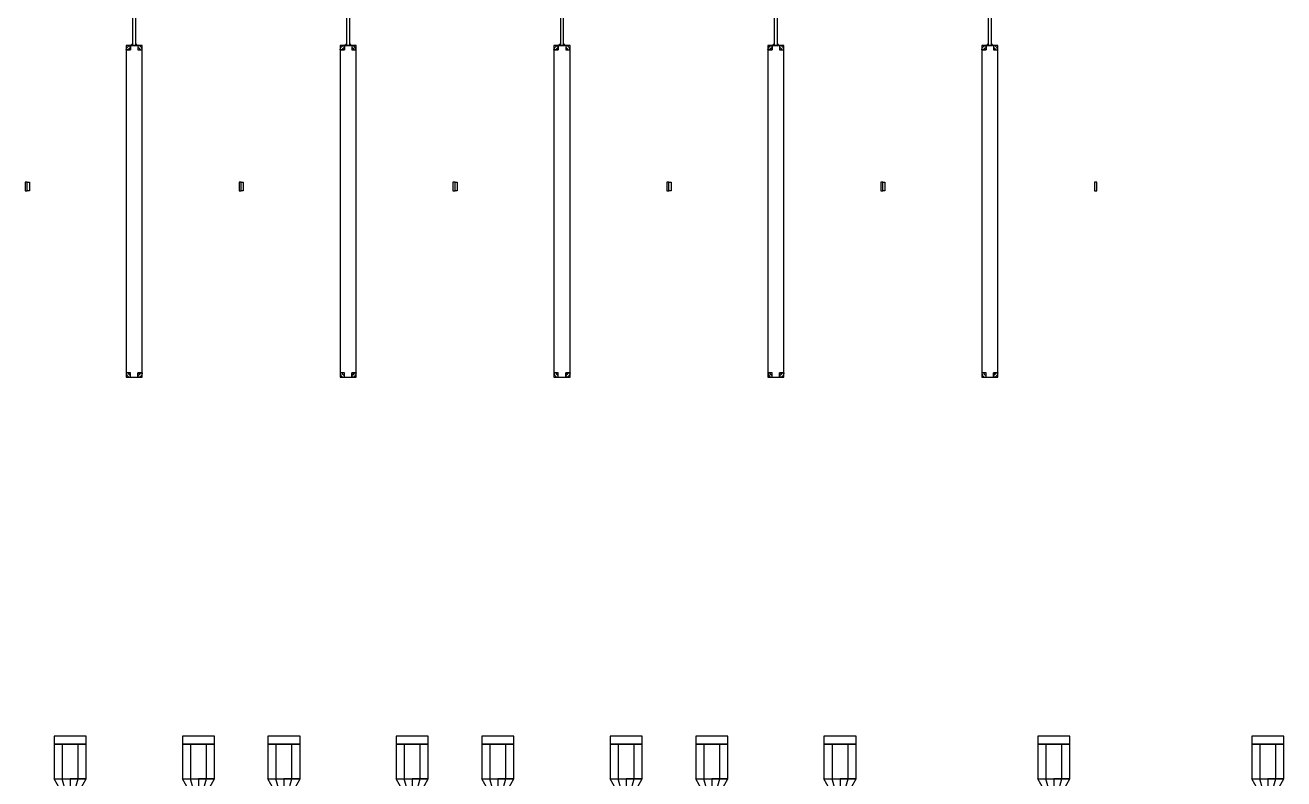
# Model space of a CAD drawing. Extents: x -19750 to 3750, y -13175 to 15275.
# Drawn here: x -8020 to 3750, y 1050 to 8097 of the extents above; entities that cross this region are included whole.
import ezdxf

# ---------------------------------------------------------------- set-up
doc = ezdxf.new("R2010")
doc.units = 0
doc.layers.add('GAP', color=1, linetype='continuous')
doc.layers.add('PIN', color=3, linetype='continuous')

# ---------------------------------------------------------------- blocks, each defined once
blk = doc.blocks.new('Q5')
at = {"layer": 'GAP'}
blk.add_lwpolyline([(1800, 19522.5), (1800, 19602.5), (1780, 19602.5), (1780, 19522.5), (1800, 19522.5)], dxfattribs=at)
blk = doc.blocks.new('Q5GAP')
for points in [[(3250, 14425), (3250, 14350), (3550, 14350), (3550, 14425), (3250, 14425)], [(3250, 14425), (3250, 14350), (3550, 14350), (3550, 14425), (3250, 14425)], [(3250, 14350), (3250, 14025), (3550, 14025), (3550, 14350), (3250, 14350)], [(3250, 14350), (3250, 14025), (3550, 14025), (3550, 14350), (3250, 14350)], [(3400, 14025), (3400, 13775), (3390, 13775), (3250, 14025), (3400, 14025)], [(3400, 14025), (3400, 13775), (3390, 13775), (3250, 14025), (3400, 14025)], [(3400, 14025), (3400, 13775), (3410, 13775), (3550, 14025), (3400, 14025)], [(3400, 14025), (3400, 13775), (3410, 13775), (3550, 14025), (3400, 14025)]]:
    blk.add_lwpolyline(points)
blk = doc.blocks.new('Q5PIN')
for points in [[(3325, 14350), (3325, 14025), (3475, 14025), (3475, 14350), (3325, 14350)], [(3325, 14350), (3325, 14025), (3475, 14025), (3475, 14350), (3325, 14350)], [(3400, 14025), (3400, 13775), (3395, 13775), (3325, 14025), (3400, 14025)], [(3400, 14025), (3400, 13775), (3395, 13775), (3325, 14025), (3400, 14025)], [(3400, 14025), (3400, 13775), (3405, 13775), (3475, 14025), (3400, 14025)], [(3400, 14025), (3400, 13775), (3405, 13775), (3475, 14025), (3400, 14025)]]:
    blk.add_lwpolyline(points)
blk = doc.blocks.new('Q6')
at = {"layer": 'GAP'}
for points in [[(-200, 19522.5), (-200, 19602.5), (-180, 19602.5), (-180, 19522.5), (-200, 19522.5)], [(1800, 19522.5), (1800, 19602.5), (1780, 19602.5), (1780, 19522.5), (1800, 19522.5)]]:
    blk.add_lwpolyline(points, dxfattribs=at)
blk = doc.blocks.new('Q6GAP')
for points in [[(785, 21230), (785, 20880), (815, 20880), (815, 21230), (785, 21230)], [(725, 20880), (725, 17780), (875, 17780), (875, 20880), (725, 20880)], [(725, 20880), (725, 20840), (765, 20840), (765, 20880), (725, 20880)], [(725, 20840), (730, 20860), (745, 20875), (765, 20880), (765, 20860), (755, 20857), (748, 20850), (745, 20840), (725, 20840)], [(745, 20840), (748, 20850), (755, 20857), (765, 20860), (765, 20840), (765, 20840), (765, 20840), (765, 20840), (745, 20840)], [(785, 20880), (785, 20890), (775, 20890), (775, 20880), (785, 20880)], [(785, 20890), (784, 20885), (780, 20881), (775, 20880), (775, 20885), (777, 20886), (779, 20888), (780, 20890), (785, 20890)], [(780, 20890), (779, 20888), (777, 20886), (775, 20885), (775, 20890), (775, 20890), (775, 20890), (775, 20890), (780, 20890)], [(825, 20880), (825, 20890), (815, 20890), (815, 20880), (825, 20880)], [(815, 20890), (816, 20885), (820, 20881), (825, 20880), (825, 20885), (822, 20886), (821, 20888), (820, 20890), (815, 20890)], [(820, 20890), (821, 20888), (822, 20886), (825, 20885), (825, 20890), (825, 20890), (825, 20890), (825, 20890), (820, 20890)], [(835, 20880), (835, 20840), (875, 20840), (875, 20880), (835, 20880)], [(875, 20840), (870, 20860), (855, 20875), (835, 20880), (835, 20860), (845, 20857), (852, 20850), (855, 20840), (875, 20840)], [(855, 20840), (852, 20850), (845, 20857), (835, 20860), (835, 20840), (835, 20840), (835, 20840), (835, 20840), (855, 20840)], [(765, 17780), (765, 17820), (725, 17820), (725, 17780), (765, 17780)], [(725, 17820), (730, 17800), (745, 17785), (765, 17780), (765, 17800), (755, 17803), (748, 17810), (745, 17820), (725, 17820)], [(745, 17820), (748, 17810), (755, 17803), (765, 17800), (765, 17820), (765, 17820), (765, 17820), (765, 17820), (745, 17820)], [(875, 17780), (875, 17820), (835, 17820), (835, 17780), (875, 17780)], [(875, 17820), (870, 17800), (855, 17785), (835, 17780), (835, 17800), (845, 17803), (852, 17810), (855, 17820), (875, 17820)], [(855, 17820), (852, 17810), (845, 17803), (835, 17800), (835, 17820), (835, 17820), (835, 17820), (835, 17820), (855, 17820)], [(3250, 14425), (3250, 14350), (3550, 14350), (3550, 14425), (3250, 14425)], [(3250, 14425), (3250, 14350), (3550, 14350), (3550, 14425), (3250, 14425)], [(3250, 14350), (3250, 14025), (3550, 14025), (3550, 14350), (3250, 14350)], [(3250, 14350), (3250, 14025), (3550, 14025), (3550, 14350), (3250, 14350)], [(3400, 14025), (3400, 13775), (3390, 13775), (3250, 14025), (3400, 14025)], [(3400, 14025), (3400, 13775), (3390, 13775), (3250, 14025), (3400, 14025)], [(3400, 14025), (3400, 13775), (3410, 13775), (3550, 14025), (3400, 14025)], [(3400, 14025), (3400, 13775), (3410, 13775), (3550, 14025), (3400, 14025)]]:
    blk.add_lwpolyline(points)
blk = doc.blocks.new('Q6PIN')
for points in [[(745, 20840), (748, 20850), (755, 20857), (765, 20860), (765, 20860), (755, 20857), (748, 20850), (745, 20840), (745, 20840)], [(745, 20840), (748, 20850), (755, 20857), (765, 20860), (765, 20860), (755, 20857), (748, 20850), (745, 20840), (745, 20840)], [(780, 20890), (779, 20888), (777, 20886), (775, 20885), (775, 20885), (777, 20886), (779, 20888), (780, 20890), (780, 20890)], [(780, 20890), (779, 20888), (777, 20886), (775, 20885), (775, 20885), (777, 20886), (779, 20888), (780, 20890), (780, 20890)], [(820, 20890), (821, 20888), (822, 20886), (825, 20885), (825, 20885), (822, 20886), (821, 20888), (820, 20890), (820, 20890)], [(820, 20890), (821, 20888), (822, 20886), (825, 20885), (825, 20885), (822, 20886), (821, 20888), (820, 20890), (820, 20890)], [(855, 20840), (852, 20850), (845, 20857), (835, 20860), (835, 20860), (845, 20857), (852, 20850), (855, 20840), (855, 20840)], [(855, 20840), (852, 20850), (845, 20857), (835, 20860), (835, 20860), (845, 20857), (852, 20850), (855, 20840), (855, 20840)], [(745, 17820), (748, 17810), (755, 17803), (765, 17800), (765, 17800), (755, 17803), (748, 17810), (745, 17820), (745, 17820)], [(745, 17820), (748, 17810), (755, 17803), (765, 17800), (765, 17800), (755, 17803), (748, 17810), (745, 17820), (745, 17820)], [(855, 17820), (852, 17810), (845, 17803), (835, 17800), (835, 17800), (845, 17803), (852, 17810), (855, 17820), (855, 17820)], [(855, 17820), (852, 17810), (845, 17803), (835, 17800), (835, 17800), (845, 17803), (852, 17810), (855, 17820), (855, 17820)], [(3325, 14350), (3325, 14025), (3475, 14025), (3475, 14350), (3325, 14350)], [(3325, 14350), (3325, 14025), (3475, 14025), (3475, 14350), (3325, 14350)], [(3400, 14025), (3400, 13775), (3395, 13775), (3325, 14025), (3400, 14025)], [(3400, 14025), (3400, 13775), (3395, 13775), (3325, 14025), (3400, 14025)], [(3400, 14025), (3400, 13775), (3405, 13775), (3475, 14025), (3400, 14025)], [(3400, 14025), (3400, 13775), (3405, 13775), (3475, 14025), (3400, 14025)]]:
    blk.add_lwpolyline(points)
blk = doc.blocks.new('Q7')
at = {"layer": 'GAP'}
for points in [[(-200, 19522.5), (-200, 19602.5), (-180, 19602.5), (-180, 19522.5), (-200, 19522.5)], [(1800, 19522.5), (1800, 19602.5), (1780, 19602.5), (1780, 19522.5), (1800, 19522.5)]]:
    blk.add_lwpolyline(points, dxfattribs=at)
blk = doc.blocks.new('Q7GAP')
for points in [[(785, 21230), (785, 20880), (815, 20880), (815, 21230), (785, 21230)], [(725, 20880), (725, 17780), (875, 17780), (875, 20880), (725, 20880)], [(725, 20880), (725, 20840), (765, 20840), (765, 20880), (725, 20880)], [(725, 20840), (730, 20860), (745, 20875), (765, 20880), (765, 20860), (755, 20857), (748, 20850), (745, 20840), (725, 20840)], [(745, 20840), (748, 20850), (755, 20857), (765, 20860), (765, 20840), (765, 20840), (765, 20840), (765, 20840), (745, 20840)], [(785, 20880), (785, 20890), (775, 20890), (775, 20880), (785, 20880)], [(785, 20890), (784, 20885), (780, 20881), (775, 20880), (775, 20885), (777, 20886), (779, 20888), (780, 20890), (785, 20890)], [(780, 20890), (779, 20888), (777, 20886), (775, 20885), (775, 20890), (775, 20890), (775, 20890), (775, 20890), (780, 20890)], [(825, 20880), (825, 20890), (815, 20890), (815, 20880), (825, 20880)], [(815, 20890), (816, 20885), (820, 20881), (825, 20880), (825, 20885), (822, 20886), (821, 20888), (820, 20890), (815, 20890)], [(820, 20890), (821, 20888), (822, 20886), (825, 20885), (825, 20890), (825, 20890), (825, 20890), (825, 20890), (820, 20890)], [(835, 20880), (835, 20840), (875, 20840), (875, 20880), (835, 20880)], [(875, 20840), (870, 20860), (855, 20875), (835, 20880), (835, 20860), (845, 20857), (852, 20850), (855, 20840), (875, 20840)], [(855, 20840), (852, 20850), (845, 20857), (835, 20860), (835, 20840), (835, 20840), (835, 20840), (835, 20840), (855, 20840)], [(765, 17780), (765, 17820), (725, 17820), (725, 17780), (765, 17780)], [(725, 17820), (730, 17800), (745, 17785), (765, 17780), (765, 17800), (755, 17803), (748, 17810), (745, 17820), (725, 17820)], [(745, 17820), (748, 17810), (755, 17803), (765, 17800), (765, 17820), (765, 17820), (765, 17820), (765, 17820), (745, 17820)], [(875, 17780), (875, 17820), (835, 17820), (835, 17780), (875, 17780)], [(875, 17820), (870, 17800), (855, 17785), (835, 17780), (835, 17800), (845, 17803), (852, 17810), (855, 17820), (875, 17820)], [(855, 17820), (852, 17810), (845, 17803), (835, 17800), (835, 17820), (835, 17820), (835, 17820), (835, 17820), (855, 17820)], [(-1950, 14425), (-1950, 14350), (-1650, 14350), (-1650, 14425), (-1950, 14425)], [(-1950, 14425), (-1950, 14350), (-1650, 14350), (-1650, 14425), (-1950, 14425)], [(3250, 14425), (3250, 14350), (3550, 14350), (3550, 14425), (3250, 14425)], [(3250, 14425), (3250, 14350), (3550, 14350), (3550, 14425), (3250, 14425)], [(-1950, 14350), (-1950, 14025), (-1650, 14025), (-1650, 14350), (-1950, 14350)], [(-1950, 14350), (-1950, 14025), (-1650, 14025), (-1650, 14350), (-1950, 14350)], [(3250, 14350), (3250, 14025), (3550, 14025), (3550, 14350), (3250, 14350)], [(3250, 14350), (3250, 14025), (3550, 14025), (3550, 14350), (3250, 14350)], [(-1800, 14025), (-1800, 13775), (-1810, 13775), (-1950, 14025), (-1800, 14025)], [(-1800, 14025), (-1800, 13775), (-1810, 13775), (-1950, 14025), (-1800, 14025)], [(-1800, 14025), (-1800, 13775), (-1790, 13775), (-1650, 14025), (-1800, 14025)], [(-1800, 14025), (-1800, 13775), (-1790, 13775), (-1650, 14025), (-1800, 14025)], [(3400, 14025), (3400, 13775), (3390, 13775), (3250, 14025), (3400, 14025)], [(3400, 14025), (3400, 13775), (3390, 13775), (3250, 14025), (3400, 14025)], [(3400, 14025), (3400, 13775), (3410, 13775), (3550, 14025), (3400, 14025)], [(3400, 14025), (3400, 13775), (3410, 13775), (3550, 14025), (3400, 14025)]]:
    blk.add_lwpolyline(points)
blk = doc.blocks.new('Q7PIN')
for points in [[(745, 20840), (748, 20850), (755, 20857), (765, 20860), (765, 20860), (755, 20857), (748, 20850), (745, 20840), (745, 20840)], [(745, 20840), (748, 20850), (755, 20857), (765, 20860), (765, 20860), (755, 20857), (748, 20850), (745, 20840), (745, 20840)], [(780, 20890), (779, 20888), (777, 20886), (775, 20885), (775, 20885), (777, 20886), (779, 20888), (780, 20890), (780, 20890)], [(780, 20890), (779, 20888), (777, 20886), (775, 20885), (775, 20885), (777, 20886), (779, 20888), (780, 20890), (780, 20890)], [(820, 20890), (821, 20888), (822, 20886), (825, 20885), (825, 20885), (822, 20886), (821, 20888), (820, 20890), (820, 20890)], [(820, 20890), (821, 20888), (822, 20886), (825, 20885), (825, 20885), (822, 20886), (821, 20888), (820, 20890), (820, 20890)], [(855, 20840), (852, 20850), (845, 20857), (835, 20860), (835, 20860), (845, 20857), (852, 20850), (855, 20840), (855, 20840)], [(855, 20840), (852, 20850), (845, 20857), (835, 20860), (835, 20860), (845, 20857), (852, 20850), (855, 20840), (855, 20840)], [(745, 17820), (748, 17810), (755, 17803), (765, 17800), (765, 17800), (755, 17803), (748, 17810), (745, 17820), (745, 17820)], [(745, 17820), (748, 17810), (755, 17803), (765, 17800), (765, 17800), (755, 17803), (748, 17810), (745, 17820), (745, 17820)], [(855, 17820), (852, 17810), (845, 17803), (835, 17800), (835, 17800), (845, 17803), (852, 17810), (855, 17820), (855, 17820)], [(855, 17820), (852, 17810), (845, 17803), (835, 17800), (835, 17800), (845, 17803), (852, 17810), (855, 17820), (855, 17820)], [(-1875, 14350), (-1875, 14025), (-1725, 14025), (-1725, 14350), (-1875, 14350)], [(-1875, 14350), (-1875, 14025), (-1725, 14025), (-1725, 14350), (-1875, 14350)], [(3325, 14350), (3325, 14025), (3475, 14025), (3475, 14350), (3325, 14350)], [(3325, 14350), (3325, 14025), (3475, 14025), (3475, 14350), (3325, 14350)], [(-1800, 14025), (-1800, 13775), (-1805, 13775), (-1875, 14025), (-1800, 14025)], [(-1800, 14025), (-1800, 13775), (-1805, 13775), (-1875, 14025), (-1800, 14025)], [(-1800, 14025), (-1800, 13775), (-1795, 13775), (-1725, 14025), (-1800, 14025)], [(-1800, 14025), (-1800, 13775), (-1795, 13775), (-1725, 14025), (-1800, 14025)], [(3400, 14025), (3400, 13775), (3395, 13775), (3325, 14025), (3400, 14025)], [(3400, 14025), (3400, 13775), (3395, 13775), (3325, 14025), (3400, 14025)], [(3400, 14025), (3400, 13775), (3405, 13775), (3475, 14025), (3400, 14025)], [(3400, 14025), (3400, 13775), (3405, 13775), (3475, 14025), (3400, 14025)]]:
    blk.add_lwpolyline(points)
blk = doc.blocks.new('Q8')
at = {"layer": 'GAP'}
for points in [[(-200, 19522.5), (-200, 19602.5), (-180, 19602.5), (-180, 19522.5), (-200, 19522.5)], [(1800, 19522.5), (1800, 19602.5), (1780, 19602.5), (1780, 19522.5), (1800, 19522.5)]]:
    blk.add_lwpolyline(points, dxfattribs=at)
blk = doc.blocks.new('Q8GAP')
for points in [[(785, 21230), (785, 20880), (815, 20880), (815, 21230), (785, 21230)], [(725, 20880), (725, 17780), (875, 17780), (875, 20880), (725, 20880)], [(725, 20880), (725, 20840), (765, 20840), (765, 20880), (725, 20880)], [(725, 20840), (730, 20860), (745, 20875), (765, 20880), (765, 20860), (755, 20857), (748, 20850), (745, 20840), (725, 20840)], [(745, 20840), (748, 20850), (755, 20857), (765, 20860), (765, 20840), (765, 20840), (765, 20840), (765, 20840), (745, 20840)], [(785, 20880), (785, 20890), (775, 20890), (775, 20880), (785, 20880)], [(785, 20890), (784, 20885), (780, 20881), (775, 20880), (775, 20885), (777, 20886), (779, 20888), (780, 20890), (785, 20890)], [(780, 20890), (779, 20888), (777, 20886), (775, 20885), (775, 20890), (775, 20890), (775, 20890), (775, 20890), (780, 20890)], [(825, 20880), (825, 20890), (815, 20890), (815, 20880), (825, 20880)], [(815, 20890), (816, 20885), (820, 20881), (825, 20880), (825, 20885), (822, 20886), (821, 20888), (820, 20890), (815, 20890)], [(820, 20890), (821, 20888), (822, 20886), (825, 20885), (825, 20890), (825, 20890), (825, 20890), (825, 20890), (820, 20890)], [(835, 20880), (835, 20840), (875, 20840), (875, 20880), (835, 20880)], [(875, 20840), (870, 20860), (855, 20875), (835, 20880), (835, 20860), (845, 20857), (852, 20850), (855, 20840), (875, 20840)], [(855, 20840), (852, 20850), (845, 20857), (835, 20860), (835, 20840), (835, 20840), (835, 20840), (835, 20840), (855, 20840)], [(765, 17780), (765, 17820), (725, 17820), (725, 17780), (765, 17780)], [(725, 17820), (730, 17800), (745, 17785), (765, 17780), (765, 17800), (755, 17803), (748, 17810), (745, 17820), (725, 17820)], [(745, 17820), (748, 17810), (755, 17803), (765, 17800), (765, 17820), (765, 17820), (765, 17820), (765, 17820), (745, 17820)], [(875, 17780), (875, 17820), (835, 17820), (835, 17780), (875, 17780)], [(875, 17820), (870, 17800), (855, 17785), (835, 17780), (835, 17800), (845, 17803), (852, 17810), (855, 17820), (875, 17820)], [(855, 17820), (852, 17810), (845, 17803), (835, 17800), (835, 17820), (835, 17820), (835, 17820), (835, 17820), (855, 17820)], [(-1950, 14425), (-1950, 14350), (-1650, 14350), (-1650, 14425), (-1950, 14425)], [(-1950, 14425), (-1950, 14350), (-1650, 14350), (-1650, 14425), (-1950, 14425)], [(3250, 14425), (3250, 14350), (3550, 14350), (3550, 14425), (3250, 14425)], [(3250, 14425), (3250, 14350), (3550, 14350), (3550, 14425), (3250, 14425)], [(-1950, 14350), (-1950, 14025), (-1650, 14025), (-1650, 14350), (-1950, 14350)], [(-1950, 14350), (-1950, 14025), (-1650, 14025), (-1650, 14350), (-1950, 14350)], [(3250, 14350), (3250, 14025), (3550, 14025), (3550, 14350), (3250, 14350)], [(3250, 14350), (3250, 14025), (3550, 14025), (3550, 14350), (3250, 14350)], [(-1800, 14025), (-1800, 13775), (-1810, 13775), (-1950, 14025), (-1800, 14025)], [(-1800, 14025), (-1800, 13775), (-1810, 13775), (-1950, 14025), (-1800, 14025)], [(-1800, 14025), (-1800, 13775), (-1790, 13775), (-1650, 14025), (-1800, 14025)], [(-1800, 14025), (-1800, 13775), (-1790, 13775), (-1650, 14025), (-1800, 14025)], [(3400, 14025), (3400, 13775), (3390, 13775), (3250, 14025), (3400, 14025)], [(3400, 14025), (3400, 13775), (3390, 13775), (3250, 14025), (3400, 14025)], [(3400, 14025), (3400, 13775), (3410, 13775), (3550, 14025), (3400, 14025)], [(3400, 14025), (3400, 13775), (3410, 13775), (3550, 14025), (3400, 14025)]]:
    blk.add_lwpolyline(points)
blk = doc.blocks.new('Q8PIN')
for points in [[(745, 20840), (748, 20850), (755, 20857), (765, 20860), (765, 20860), (755, 20857), (748, 20850), (745, 20840), (745, 20840)], [(745, 20840), (748, 20850), (755, 20857), (765, 20860), (765, 20860), (755, 20857), (748, 20850), (745, 20840), (745, 20840)], [(780, 20890), (779, 20888), (777, 20886), (775, 20885), (775, 20885), (777, 20886), (779, 20888), (780, 20890), (780, 20890)], [(780, 20890), (779, 20888), (777, 20886), (775, 20885), (775, 20885), (777, 20886), (779, 20888), (780, 20890), (780, 20890)], [(820, 20890), (821, 20888), (822, 20886), (825, 20885), (825, 20885), (822, 20886), (821, 20888), (820, 20890), (820, 20890)], [(820, 20890), (821, 20888), (822, 20886), (825, 20885), (825, 20885), (822, 20886), (821, 20888), (820, 20890), (820, 20890)], [(855, 20840), (852, 20850), (845, 20857), (835, 20860), (835, 20860), (845, 20857), (852, 20850), (855, 20840), (855, 20840)], [(855, 20840), (852, 20850), (845, 20857), (835, 20860), (835, 20860), (845, 20857), (852, 20850), (855, 20840), (855, 20840)], [(745, 17820), (748, 17810), (755, 17803), (765, 17800), (765, 17800), (755, 17803), (748, 17810), (745, 17820), (745, 17820)], [(745, 17820), (748, 17810), (755, 17803), (765, 17800), (765, 17800), (755, 17803), (748, 17810), (745, 17820), (745, 17820)], [(855, 17820), (852, 17810), (845, 17803), (835, 17800), (835, 17800), (845, 17803), (852, 17810), (855, 17820), (855, 17820)], [(855, 17820), (852, 17810), (845, 17803), (835, 17800), (835, 17800), (845, 17803), (852, 17810), (855, 17820), (855, 17820)], [(-1875, 14350), (-1875, 14025), (-1725, 14025), (-1725, 14350), (-1875, 14350)], [(-1875, 14350), (-1875, 14025), (-1725, 14025), (-1725, 14350), (-1875, 14350)], [(3325, 14350), (3325, 14025), (3475, 14025), (3475, 14350), (3325, 14350)], [(3325, 14350), (3325, 14025), (3475, 14025), (3475, 14350), (3325, 14350)], [(-1800, 14025), (-1800, 13775), (-1805, 13775), (-1875, 14025), (-1800, 14025)], [(-1800, 14025), (-1800, 13775), (-1805, 13775), (-1875, 14025), (-1800, 14025)], [(-1800, 14025), (-1800, 13775), (-1795, 13775), (-1725, 14025), (-1800, 14025)], [(-1800, 14025), (-1800, 13775), (-1795, 13775), (-1725, 14025), (-1800, 14025)], [(3400, 14025), (3400, 13775), (3395, 13775), (3325, 14025), (3400, 14025)], [(3400, 14025), (3400, 13775), (3395, 13775), (3325, 14025), (3400, 14025)], [(3400, 14025), (3400, 13775), (3405, 13775), (3475, 14025), (3400, 14025)], [(3400, 14025), (3400, 13775), (3405, 13775), (3475, 14025), (3400, 14025)]]:
    blk.add_lwpolyline(points)
blk = doc.blocks.new('Q9')
at = {"layer": 'GAP'}
for points in [[(-200, 19522.5), (-200, 19602.5), (-180, 19602.5), (-180, 19522.5), (-200, 19522.5)], [(1800, 19522.5), (1800, 19602.5), (1780, 19602.5), (1780, 19522.5), (1800, 19522.5)]]:
    blk.add_lwpolyline(points, dxfattribs=at)
blk = doc.blocks.new('Q9GAP')
for points in [[(785, 21230), (785, 20880), (815, 20880), (815, 21230), (785, 21230)], [(725, 20880), (725, 17780), (875, 17780), (875, 20880), (725, 20880)], [(725, 20880), (725, 20840), (765, 20840), (765, 20880), (725, 20880)], [(725, 20840), (730, 20860), (745, 20875), (765, 20880), (765, 20860), (755, 20857), (748, 20850), (745, 20840), (725, 20840)], [(745, 20840), (748, 20850), (755, 20857), (765, 20860), (765, 20840), (765, 20840), (765, 20840), (765, 20840), (745, 20840)], [(785, 20880), (785, 20890), (775, 20890), (775, 20880), (785, 20880)], [(785, 20890), (784, 20885), (780, 20881), (775, 20880), (775, 20885), (777, 20886), (779, 20888), (780, 20890), (785, 20890)], [(780, 20890), (779, 20888), (777, 20886), (775, 20885), (775, 20890), (775, 20890), (775, 20890), (775, 20890), (780, 20890)], [(825, 20880), (825, 20890), (815, 20890), (815, 20880), (825, 20880)], [(815, 20890), (816, 20885), (820, 20881), (825, 20880), (825, 20885), (822, 20886), (821, 20888), (820, 20890), (815, 20890)], [(820, 20890), (821, 20888), (822, 20886), (825, 20885), (825, 20890), (825, 20890), (825, 20890), (825, 20890), (820, 20890)], [(835, 20880), (835, 20840), (875, 20840), (875, 20880), (835, 20880)], [(875, 20840), (870, 20860), (855, 20875), (835, 20880), (835, 20860), (845, 20857), (852, 20850), (855, 20840), (875, 20840)], [(855, 20840), (852, 20850), (845, 20857), (835, 20860), (835, 20840), (835, 20840), (835, 20840), (835, 20840), (855, 20840)], [(765, 17780), (765, 17820), (725, 17820), (725, 17780), (765, 17780)], [(725, 17820), (730, 17800), (745, 17785), (765, 17780), (765, 17800), (755, 17803), (748, 17810), (745, 17820), (725, 17820)], [(745, 17820), (748, 17810), (755, 17803), (765, 17800), (765, 17820), (765, 17820), (765, 17820), (765, 17820), (745, 17820)], [(875, 17780), (875, 17820), (835, 17820), (835, 17780), (875, 17780)], [(875, 17820), (870, 17800), (855, 17785), (835, 17780), (835, 17800), (845, 17803), (852, 17810), (855, 17820), (875, 17820)], [(855, 17820), (852, 17810), (845, 17803), (835, 17800), (835, 17820), (835, 17820), (835, 17820), (835, 17820), (855, 17820)], [(-1950, 14425), (-1950, 14350), (-1650, 14350), (-1650, 14425), (-1950, 14425)], [(-1950, 14425), (-1950, 14350), (-1650, 14350), (-1650, 14425), (-1950, 14425)], [(3250, 14425), (3250, 14350), (3550, 14350), (3550, 14425), (3250, 14425)], [(3250, 14425), (3250, 14350), (3550, 14350), (3550, 14425), (3250, 14425)], [(-1950, 14350), (-1950, 14025), (-1650, 14025), (-1650, 14350), (-1950, 14350)], [(-1950, 14350), (-1950, 14025), (-1650, 14025), (-1650, 14350), (-1950, 14350)], [(3250, 14350), (3250, 14025), (3550, 14025), (3550, 14350), (3250, 14350)], [(3250, 14350), (3250, 14025), (3550, 14025), (3550, 14350), (3250, 14350)], [(-1800, 14025), (-1800, 13775), (-1810, 13775), (-1950, 14025), (-1800, 14025)], [(-1800, 14025), (-1800, 13775), (-1810, 13775), (-1950, 14025), (-1800, 14025)], [(-1800, 14025), (-1800, 13775), (-1790, 13775), (-1650, 14025), (-1800, 14025)], [(-1800, 14025), (-1800, 13775), (-1790, 13775), (-1650, 14025), (-1800, 14025)], [(3400, 14025), (3400, 13775), (3390, 13775), (3250, 14025), (3400, 14025)], [(3400, 14025), (3400, 13775), (3390, 13775), (3250, 14025), (3400, 14025)], [(3400, 14025), (3400, 13775), (3410, 13775), (3550, 14025), (3400, 14025)], [(3400, 14025), (3400, 13775), (3410, 13775), (3550, 14025), (3400, 14025)]]:
    blk.add_lwpolyline(points)
blk = doc.blocks.new('Q9PIN')
for points in [[(745, 20840), (748, 20850), (755, 20857), (765, 20860), (765, 20860), (755, 20857), (748, 20850), (745, 20840), (745, 20840)], [(745, 20840), (748, 20850), (755, 20857), (765, 20860), (765, 20860), (755, 20857), (748, 20850), (745, 20840), (745, 20840)], [(780, 20890), (779, 20888), (777, 20886), (775, 20885), (775, 20885), (777, 20886), (779, 20888), (780, 20890), (780, 20890)], [(780, 20890), (779, 20888), (777, 20886), (775, 20885), (775, 20885), (777, 20886), (779, 20888), (780, 20890), (780, 20890)], [(820, 20890), (821, 20888), (822, 20886), (825, 20885), (825, 20885), (822, 20886), (821, 20888), (820, 20890), (820, 20890)], [(820, 20890), (821, 20888), (822, 20886), (825, 20885), (825, 20885), (822, 20886), (821, 20888), (820, 20890), (820, 20890)], [(855, 20840), (852, 20850), (845, 20857), (835, 20860), (835, 20860), (845, 20857), (852, 20850), (855, 20840), (855, 20840)], [(855, 20840), (852, 20850), (845, 20857), (835, 20860), (835, 20860), (845, 20857), (852, 20850), (855, 20840), (855, 20840)], [(745, 17820), (748, 17810), (755, 17803), (765, 17800), (765, 17800), (755, 17803), (748, 17810), (745, 17820), (745, 17820)], [(745, 17820), (748, 17810), (755, 17803), (765, 17800), (765, 17800), (755, 17803), (748, 17810), (745, 17820), (745, 17820)], [(855, 17820), (852, 17810), (845, 17803), (835, 17800), (835, 17800), (845, 17803), (852, 17810), (855, 17820), (855, 17820)], [(855, 17820), (852, 17810), (845, 17803), (835, 17800), (835, 17800), (845, 17803), (852, 17810), (855, 17820), (855, 17820)], [(-1875, 14350), (-1875, 14025), (-1725, 14025), (-1725, 14350), (-1875, 14350)], [(-1875, 14350), (-1875, 14025), (-1725, 14025), (-1725, 14350), (-1875, 14350)], [(3325, 14350), (3325, 14025), (3475, 14025), (3475, 14350), (3325, 14350)], [(3325, 14350), (3325, 14025), (3475, 14025), (3475, 14350), (3325, 14350)], [(-1800, 14025), (-1800, 13775), (-1805, 13775), (-1875, 14025), (-1800, 14025)], [(-1800, 14025), (-1800, 13775), (-1805, 13775), (-1875, 14025), (-1800, 14025)], [(-1800, 14025), (-1800, 13775), (-1795, 13775), (-1725, 14025), (-1800, 14025)], [(-1800, 14025), (-1800, 13775), (-1795, 13775), (-1725, 14025), (-1800, 14025)], [(3400, 14025), (3400, 13775), (3395, 13775), (3325, 14025), (3400, 14025)], [(3400, 14025), (3400, 13775), (3395, 13775), (3325, 14025), (3400, 14025)], [(3400, 14025), (3400, 13775), (3405, 13775), (3475, 14025), (3400, 14025)], [(3400, 14025), (3400, 13775), (3405, 13775), (3475, 14025), (3400, 14025)]]:
    blk.add_lwpolyline(points)
blk = doc.blocks.new('Q10')
at = {"layer": 'GAP'}
for points in [[(-200, 19522.5), (-200, 19602.5), (-180, 19602.5), (-180, 19522.5), (-200, 19522.5)], [(1800, 19522.5), (1800, 19602.5), (1780, 19602.5), (1780, 19522.5), (1800, 19522.5)]]:
    blk.add_lwpolyline(points, dxfattribs=at)
blk = doc.blocks.new('Q10GAP')
for points in [[(785, 21230), (785, 20880), (815, 20880), (815, 21230), (785, 21230)], [(725, 20880), (725, 17780), (875, 17780), (875, 20880), (725, 20880)], [(725, 20880), (725, 20840), (765, 20840), (765, 20880), (725, 20880)], [(725, 20840), (730, 20860), (745, 20875), (765, 20880), (765, 20860), (755, 20857), (748, 20850), (745, 20840), (725, 20840)], [(745, 20840), (748, 20850), (755, 20857), (765, 20860), (765, 20840), (765, 20840), (765, 20840), (765, 20840), (745, 20840)], [(785, 20880), (785, 20890), (775, 20890), (775, 20880), (785, 20880)], [(785, 20890), (784, 20885), (780, 20881), (775, 20880), (775, 20885), (777, 20886), (779, 20888), (780, 20890), (785, 20890)], [(780, 20890), (779, 20888), (777, 20886), (775, 20885), (775, 20890), (775, 20890), (775, 20890), (775, 20890), (780, 20890)], [(825, 20880), (825, 20890), (815, 20890), (815, 20880), (825, 20880)], [(815, 20890), (816, 20885), (820, 20881), (825, 20880), (825, 20885), (822, 20886), (821, 20888), (820, 20890), (815, 20890)], [(820, 20890), (821, 20888), (822, 20886), (825, 20885), (825, 20890), (825, 20890), (825, 20890), (825, 20890), (820, 20890)], [(835, 20880), (835, 20840), (875, 20840), (875, 20880), (835, 20880)], [(875, 20840), (870, 20860), (855, 20875), (835, 20880), (835, 20860), (845, 20857), (852, 20850), (855, 20840), (875, 20840)], [(855, 20840), (852, 20850), (845, 20857), (835, 20860), (835, 20840), (835, 20840), (835, 20840), (835, 20840), (855, 20840)], [(765, 17780), (765, 17820), (725, 17820), (725, 17780), (765, 17780)], [(725, 17820), (730, 17800), (745, 17785), (765, 17780), (765, 17800), (755, 17803), (748, 17810), (745, 17820), (725, 17820)], [(745, 17820), (748, 17810), (755, 17803), (765, 17800), (765, 17820), (765, 17820), (765, 17820), (765, 17820), (745, 17820)], [(875, 17780), (875, 17820), (835, 17820), (835, 17780), (875, 17780)], [(875, 17820), (870, 17800), (855, 17785), (835, 17780), (835, 17800), (845, 17803), (852, 17810), (855, 17820), (875, 17820)], [(855, 17820), (852, 17810), (845, 17803), (835, 17800), (835, 17820), (835, 17820), (835, 17820), (835, 17820), (855, 17820)], [(-1950, 14425), (-1950, 14350), (-1650, 14350), (-1650, 14425), (-1950, 14425)], [(-1950, 14425), (-1950, 14350), (-1650, 14350), (-1650, 14425), (-1950, 14425)], [(3250, 14425), (3250, 14350), (3550, 14350), (3550, 14425), (3250, 14425)], [(3250, 14425), (3250, 14350), (3550, 14350), (3550, 14425), (3250, 14425)], [(-1950, 14350), (-1950, 14025), (-1650, 14025), (-1650, 14350), (-1950, 14350)], [(-1950, 14350), (-1950, 14025), (-1650, 14025), (-1650, 14350), (-1950, 14350)], [(3250, 14350), (3250, 14025), (3550, 14025), (3550, 14350), (3250, 14350)], [(3250, 14350), (3250, 14025), (3550, 14025), (3550, 14350), (3250, 14350)], [(-1800, 14025), (-1800, 13775), (-1810, 13775), (-1950, 14025), (-1800, 14025)], [(-1800, 14025), (-1800, 13775), (-1810, 13775), (-1950, 14025), (-1800, 14025)], [(-1800, 14025), (-1800, 13775), (-1790, 13775), (-1650, 14025), (-1800, 14025)], [(-1800, 14025), (-1800, 13775), (-1790, 13775), (-1650, 14025), (-1800, 14025)], [(3400, 14025), (3400, 13775), (3390, 13775), (3250, 14025), (3400, 14025)], [(3400, 14025), (3400, 13775), (3390, 13775), (3250, 14025), (3400, 14025)], [(3400, 14025), (3400, 13775), (3410, 13775), (3550, 14025), (3400, 14025)], [(3400, 14025), (3400, 13775), (3410, 13775), (3550, 14025), (3400, 14025)]]:
    blk.add_lwpolyline(points)
blk = doc.blocks.new('Q10PIN')
for points in [[(745, 20840), (748, 20850), (755, 20857), (765, 20860), (765, 20860), (755, 20857), (748, 20850), (745, 20840), (745, 20840)], [(745, 20840), (748, 20850), (755, 20857), (765, 20860), (765, 20860), (755, 20857), (748, 20850), (745, 20840), (745, 20840)], [(780, 20890), (779, 20888), (777, 20886), (775, 20885), (775, 20885), (777, 20886), (779, 20888), (780, 20890), (780, 20890)], [(780, 20890), (779, 20888), (777, 20886), (775, 20885), (775, 20885), (777, 20886), (779, 20888), (780, 20890), (780, 20890)], [(820, 20890), (821, 20888), (822, 20886), (825, 20885), (825, 20885), (822, 20886), (821, 20888), (820, 20890), (820, 20890)], [(820, 20890), (821, 20888), (822, 20886), (825, 20885), (825, 20885), (822, 20886), (821, 20888), (820, 20890), (820, 20890)], [(855, 20840), (852, 20850), (845, 20857), (835, 20860), (835, 20860), (845, 20857), (852, 20850), (855, 20840), (855, 20840)], [(855, 20840), (852, 20850), (845, 20857), (835, 20860), (835, 20860), (845, 20857), (852, 20850), (855, 20840), (855, 20840)], [(745, 17820), (748, 17810), (755, 17803), (765, 17800), (765, 17800), (755, 17803), (748, 17810), (745, 17820), (745, 17820)], [(745, 17820), (748, 17810), (755, 17803), (765, 17800), (765, 17800), (755, 17803), (748, 17810), (745, 17820), (745, 17820)], [(855, 17820), (852, 17810), (845, 17803), (835, 17800), (835, 17800), (845, 17803), (852, 17810), (855, 17820), (855, 17820)], [(855, 17820), (852, 17810), (845, 17803), (835, 17800), (835, 17800), (845, 17803), (852, 17810), (855, 17820), (855, 17820)], [(-1875, 14350), (-1875, 14025), (-1725, 14025), (-1725, 14350), (-1875, 14350)], [(-1875, 14350), (-1875, 14025), (-1725, 14025), (-1725, 14350), (-1875, 14350)], [(3325, 14350), (3325, 14025), (3475, 14025), (3475, 14350), (3325, 14350)], [(3325, 14350), (3325, 14025), (3475, 14025), (3475, 14350), (3325, 14350)], [(-1800, 14025), (-1800, 13775), (-1805, 13775), (-1875, 14025), (-1800, 14025)], [(-1800, 14025), (-1800, 13775), (-1805, 13775), (-1875, 14025), (-1800, 14025)], [(-1800, 14025), (-1800, 13775), (-1795, 13775), (-1725, 14025), (-1800, 14025)], [(-1800, 14025), (-1800, 13775), (-1795, 13775), (-1725, 14025), (-1800, 14025)], [(3400, 14025), (3400, 13775), (3395, 13775), (3325, 14025), (3400, 14025)], [(3400, 14025), (3400, 13775), (3395, 13775), (3325, 14025), (3400, 14025)], [(3400, 14025), (3400, 13775), (3405, 13775), (3475, 14025), (3400, 14025)], [(3400, 14025), (3400, 13775), (3405, 13775), (3475, 14025), (3400, 14025)]]:
    blk.add_lwpolyline(points)

msp = doc.modelspace()

# ---------------------------------------------------------------- block references
for name, p in [('Q5', (-9800, -12975)), ('Q6', (-7800, -12975)), ('Q7', (-5800, -12975)), ('Q8', (-3800, -12975)), ('Q9', (-1800, -12975)), ('Q10', (200, -12975))]:
    msp.add_blockref(name, p)
at = {"layer": 'GAP'}
for name, p in [('Q10GAP', (200, -12975)), ('Q5GAP', (-9800, -12975)), ('Q6GAP', (-7800, -12975)), ('Q7GAP', (-5800, -12975)), ('Q8GAP', (-3800, -12975)), ('Q9GAP', (-1800, -12975))]:
    msp.add_blockref(name, p, dxfattribs=at)
at = {"layer": 'PIN'}
for name, p in [('Q5PIN', (-9800, -12975)), ('Q6PIN', (-7800, -12975)), ('Q7PIN', (-5800, -12975)), ('Q8PIN', (-3800, -12975)), ('Q9PIN', (-1800, -12975)), ('Q10PIN', (200, -12975))]:
    msp.add_blockref(name, p, dxfattribs=at)

doc.saveas('drawing.dxf')
